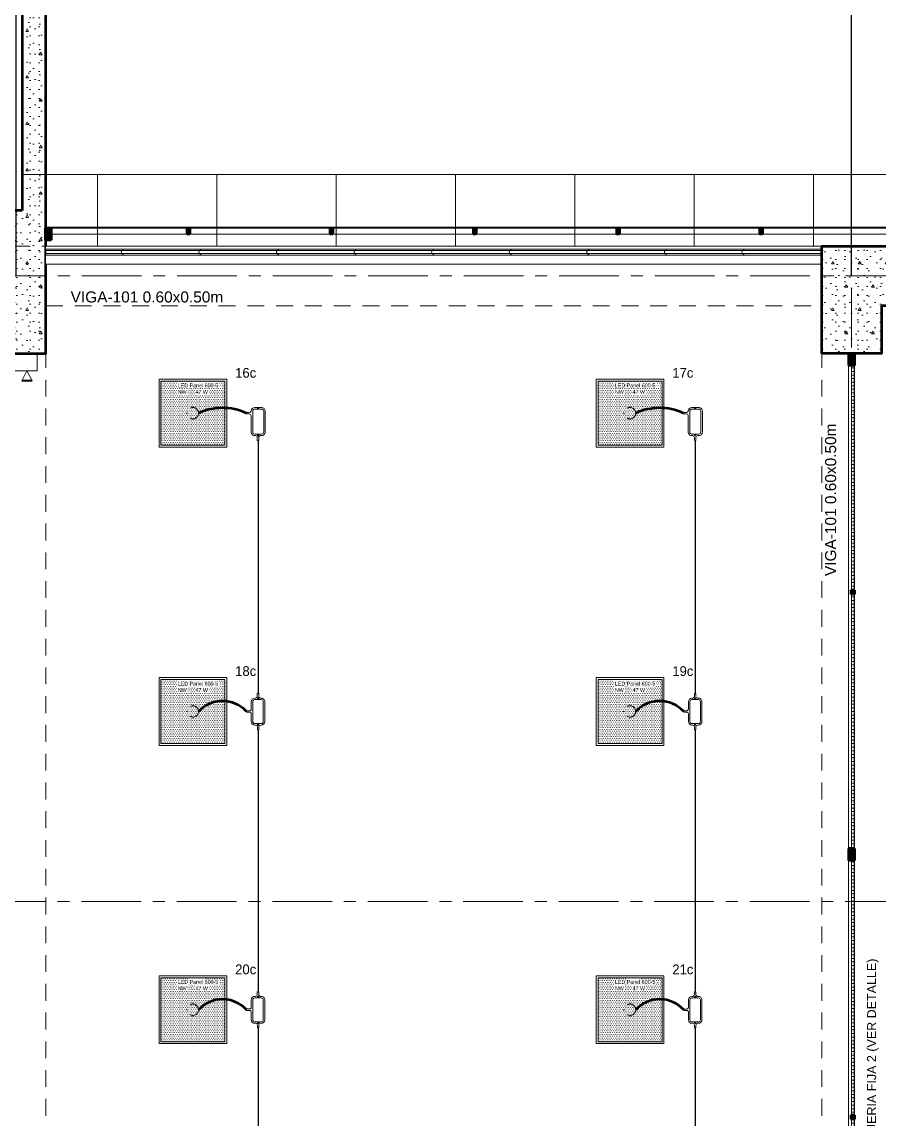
# Model space of a CAD drawing. Header units: inches. Extents: x -38 to 5698, y -33 to 92.
# Drawn here: x 115.87 to 123.05, y 32.58 to 41.78 of the extents above; entities that cross this region are included whole.
import ezdxf
from ezdxf.lldxf.tags import DXFTag

# ---------------------------------------------------------------- set-up
doc = ezdxf.new("R2010")
doc.units = ezdxf.units.IN
doc.header["$MEASUREMENT"] = 0
doc.set_wipeout_variables(frame=1)
doc.header["$PDMODE"] = 1
for name, pattern in [('CONTINUA', [0]), ('DASHED', [0.75, 0.5, -0.25]), ('Hidden Line', [0.195611, 0.141111, -0.0545]), ('HIDDEN2', [0.1875, 0.125, -0.0625]), ('Punto & Raya', [0.65, 0.5, -0.075, 0, -0.075]), ('Wipeout_Contour', [1, 0, -1])]:
    doc.linetypes.add(name, pattern=pattern)
for name, color, linetype, lineweight in [('00_IE_Luminarias', 6, 'Continuous', 30), ('ALUMBRADO_CONDUIT', 30, 'CONDUIT1', 30), ('Bancas', 1, 'Continuous', 13), ('CABLEADO EXT.', 3, 'PVCSUBT', 30), ('Luminarias', 5, 'Continuous', 20), ('pulsador', 4, 'Continuous', 40), ('Simb_Alumbrado', 140, 'CONTINUA', 30)]:
    doc.layers.add(name, color=color, linetype=linetype, lineweight=lineweight)
for name, color, linetype in [('02 _ ARQ _ ALB _ Cotas Ejes', 7, 'Continuous'), ('02 _ ARQ _ ALB _ Ejes Generales', 7, 'Continuous'), ('02 _ ARQ _ ZON _ Espacio.3D', 7, 'Continuous'), ('08 _ STR _ EXT _ 06 Columnas', 7, 'Continuous'), ('08 _ STR _ EXT _ 07 Losa Aligerada', 7, 'Continuous'), ('08 _ STR _ EXT _ 08 Placas Inclinadas', 7, 'Continuous'), ('08 _ STR _ EXT _ 09 Vigas', 7, 'Continuous'), ('Acabado - Muros', 7, 'Continuous'), ('Dibujo 2D - General', 7, 'Continuous'), ('Estructura - 04 MURO', 7, 'Continuous'), ('Interior - Escaleras & Barandillas', 7, 'Continuous'), ('Marcador - Secciones', 251, 'Continuous'), ('Notas - Etiquetas', 251, 'Continuous')]:
    doc.layers.add(name, color=color, linetype=linetype)
doc.styles.add('Estilo_Generado_4', font='swisse.ttf')
doc.styles.add('{18b73a54-fa43-428c-adcb-c1c7bbdf2c84}', font='Simplex.shx')
tags = doc.linetypes.add('CONDUIT', pattern='A,1.5,-0.210535,["con",{18b73a54-fa43-428c-adcb-c1c7bbdf2c84},S=0.2,R=0,X=0,Y=-0.065594],-0.702384', length=2.412919).pattern_tags.tags
tags[6] = DXFTag(74, 10)
tags = doc.linetypes.add('CONDUIT1', pattern='A,1,-0.19772,["con",{18b73a54-fa43-428c-adcb-c1c7bbdf2c84},S=0.2,R=0,X=0,Y=-0.065594],-0.593642', length=1.791362).pattern_tags.tags
tags[6] = DXFTag(74, 10)
tags = doc.linetypes.add('PVCSUBT', pattern='A,0.6,-0.3,0.6,-0.075691,["PVC",Standard,S=0.2,R=0,X=0,Y=-0.093724],-0.621005', length=2.196696).pattern_tags.tags
tags[10] = DXFTag(74, 10)
doc.dimstyles.new('Estilo_Generado__15', dxfattribs={"dimtxt": 0.125, "dimasz": 0.095, "dimexe": 0.18, "dimexo": 0.003, "dimgap": 0, "dimtad": 0, "dimtih": 1, "dimtoh": 1, "dimzin": 0, "dimdsep": 46, "dimtxsty": 'Estilo_Generado_4', "dimblk": 'ARROWHEAD_6', "dimblk1": 'ARROWHEAD_6', "dimblk2": 'ARROWHEAD_6', "dimcen": 0.09, "dimclrd": 144, "dimclre": 144, "dimclrt": 7, "dimadec": 0, "dimazin": 0, "dimtfac": 1, "dimtdec": 4, "dimtmove": 0, "dimatfit": 3, "dimfxl": 1, "dimtolj": 1, "dimtzin": 0, "dimarcsym": 0})
pattern_1 = [(0, (92.500015, 3e-09), (0, 0.030000001), [])]
pattern_2 = [(0, (92.5, 3e-09), (0, 0.3897114), [0.024375, -0.200625]), (0, (92.6125, 0.19486), (0, 0.3897114), [0.024375, -0.200625]), (60, (92.5, 3e-09), (-0.3375, 0.1948557), [0.024375, -0.200625]), (60, (92.725, 3e-09), (-0.3375, 0.1948557), [0.024375, -0.200625]), (120, (92.5244, 3e-09), (0.3375, 0.1948557), [0.024375, -0.200625]), (120, (92.7494, 3e-09), (0.3375, 0.1948557), [0.024375, -0.200625]), (0, (92.500015, 0.0375), (0, 0.075), [0, -0.075, 0, -0.1125]), (45, (92.537515, 0.0375), (-0.05303301, 0.05303301), [0, -0.05625, 0, -0.09375])]

# ---------------------------------------------------------------- blocks, each defined once
blk = doc.blocks.new('ARROWHEAD_6')
at = {"color": 0, "linetype": 'Continuous', "lineweight": 0}
for p, q in [((0, 0), (-1, 0)), ((-0.5, -0.5), (0.5, 0.5))]:
    blk.add_line(p, q, dxfattribs=at)
blk = doc.blocks.new('*D82', base_point=(804.059, 0))
at = {"layer": '02 _ ARQ _ ALB _ Cotas Ejes', "color": 144, "linetype": 'Continuous', "lineweight": -2, "transparency": 16777216}
for p, q in [((115.82, 39.653), (115.82, 45.8378)), ((122.82, 39.653), (122.82, 45.8378)), ((115.915, 45.6578), (119.0886, 45.6578)), ((122.725, 45.6578), (119.4761, 45.6578))]:
    blk.add_line(p, q, dxfattribs=at)
at = {"layer": 'Defpoints', "color": 0, "linetype": 'Continuous', "lineweight": 40, "transparency": 16777216}
for p in [(122.82, 45.6578), (115.82, 39.65), (122.82, 39.65)]:
    blk.add_point(p, dxfattribs=at)
at = {"layer": '02 _ ARQ _ ALB _ Cotas Ejes', "color": 144, "linetype": 'Continuous', "lineweight": -2, "transparency": 16777216, "xscale": 0.095, "yscale": 0.095, "zscale": 0.095, "rotation": 180}
blk.add_blockref('ARROWHEAD_6', (115.82, 45.6578), dxfattribs=at)
at = {"layer": '02 _ ARQ _ ALB _ Cotas Ejes', "color": 144, "linetype": 'Continuous', "lineweight": -2, "transparency": 16777216, "xscale": 0.095, "yscale": 0.095, "zscale": 0.095}
blk.add_blockref('ARROWHEAD_6', (122.82, 45.6578), dxfattribs=at)
at = {"layer": '02 _ ARQ _ ALB _ Cotas Ejes', "color": 7, "linetype": 'Continuous', "lineweight": 13, "transparency": 16777216, "insert": (119.2823, 45.6578), "char_height": 0.125, "attachment_point": 5, "style": 'Estilo_Generado_4'}
blk.add_mtext('\\A1;7.00', dxfattribs=at)
blk = doc.blocks.new('*D83', base_point=(804.059, 0))
at = {"layer": '02 _ ARQ _ ALB _ Cotas Ejes', "color": 144, "linetype": 'Continuous', "lineweight": -2, "transparency": 16777216}
for p, q in [((122.82, 39.653), (122.82, 45.8378)), ((129.82, 39.653), (129.82, 45.8378)), ((122.915, 45.6578), (126.0886, 45.6578)), ((129.725, 45.6578), (126.4761, 45.6578))]:
    blk.add_line(p, q, dxfattribs=at)
at = {"layer": 'Defpoints', "color": 0, "linetype": 'Continuous', "lineweight": 40, "transparency": 16777216}
for p in [(129.82, 45.6578), (122.82, 39.65), (129.82, 39.65)]:
    blk.add_point(p, dxfattribs=at)
at = {"layer": '02 _ ARQ _ ALB _ Cotas Ejes', "color": 144, "linetype": 'Continuous', "lineweight": -2, "transparency": 16777216, "xscale": 0.095, "yscale": 0.095, "zscale": 0.095, "rotation": 180}
blk.add_blockref('ARROWHEAD_6', (122.82, 45.6578), dxfattribs=at)
at = {"layer": '02 _ ARQ _ ALB _ Cotas Ejes', "color": 144, "linetype": 'Continuous', "lineweight": -2, "transparency": 16777216, "xscale": 0.095, "yscale": 0.095, "zscale": 0.095}
blk.add_blockref('ARROWHEAD_6', (129.82, 45.6578), dxfattribs=at)
at = {"layer": '02 _ ARQ _ ALB _ Cotas Ejes', "color": 7, "linetype": 'Continuous', "lineweight": 13, "transparency": 16777216, "insert": (126.2823, 45.6578), "char_height": 0.125, "attachment_point": 5, "style": 'Estilo_Generado_4'}
blk.add_mtext('\\A1;7.00', dxfattribs=at)
blk = doc.blocks.new('*D86', base_point=(804.059, 0))
at = {"layer": '02 _ ARQ _ ALB _ Cotas Ejes', "color": 144, "linetype": 'Continuous', "lineweight": -2, "transparency": 16777216}
for p, q in [((101.57, 39.903), (101.57, 45.4088)), ((144.07, 39.903), (144.07, 45.4088)), ((101.665, 45.2288), (122.5203, 45.2288)), ((143.975, 45.2288), (123.0254, 45.2288))]:
    blk.add_line(p, q, dxfattribs=at)
at = {"layer": 'Defpoints', "color": 0, "linetype": 'Continuous', "lineweight": 40, "transparency": 16777216}
for p in [(144.07, 45.2288), (101.57, 39.9), (144.07, 39.9)]:
    blk.add_point(p, dxfattribs=at)
at = {"layer": '02 _ ARQ _ ALB _ Cotas Ejes', "color": 144, "linetype": 'Continuous', "lineweight": -2, "transparency": 16777216, "xscale": 0.095, "yscale": 0.095, "zscale": 0.095, "rotation": 180}
blk.add_blockref('ARROWHEAD_6', (101.57, 45.2288), dxfattribs=at)
at = {"layer": '02 _ ARQ _ ALB _ Cotas Ejes', "color": 144, "linetype": 'Continuous', "lineweight": -2, "transparency": 16777216, "xscale": 0.095, "yscale": 0.095, "zscale": 0.095}
blk.add_blockref('ARROWHEAD_6', (144.07, 45.2288), dxfattribs=at)
at = {"layer": '02 _ ARQ _ ALB _ Cotas Ejes', "color": 7, "linetype": 'Continuous', "lineweight": 13, "transparency": 16777216, "insert": (122.7728, 45.2288), "char_height": 0.125, "attachment_point": 5, "style": 'Estilo_Generado_4'}
blk.add_mtext('\\A1;42.50', dxfattribs=at)
blk = doc.blocks.new('*U270')
at = {"layer": 'Luminarias', "linetype": 'DASHED', "lineweight": 0, "ltscale": 0.05}
blk.add_lwpolyline([(0, -0.0045), (0, 0.0045)], dxfattribs=at)
blk = doc.blocks.new('*U271')
at = {"color": 0, "linetype": 'ByBlock', "lineweight": -2, "transparency": 16777216}
for p, rotation in [((-0.05, 0), 90), ((0, -0.05), 180), ((0.05, 0), 269.9999999999999)]:
    blk.add_blockref('*U270', p, dxfattribs=dict(at, rotation=rotation))
blk.add_blockref('*U270', (0, 0.05), dxfattribs=at)
blk = doc.blocks.new('PANEL LED 50W')
at = {"layer": 'Luminarias'}
h = blk.add_hatch(dxfattribs=at)
h.set_pattern_fill('DOTS', color=4, scale=0.009097)
h.set_pattern_definition([(0, (0, -2e-14), (0.0072206, 0.01444116), [0, -0.01444116])])
h.paths.add_polyline_path([(-0.2574, -0.2574), (0.2574, -0.2574), (0.2574, 0.2574), (-0.2574, 0.2574)])
h.paths.add_polyline_path([(-0.1296, 0.0974), (0.1849, 0.0974), (0.1849, 0.2469), (-0.1296, 0.2469)], flags=24)
at = {"layer": 'Luminarias', "color": 4, "lineweight": 0}
for points in [[(-0.2729, 0.2729), (0.2729, 0.2729), (0.2729, -0.2729), (-0.2729, -0.2729)], [(-0.2574, -0.2574), (0.2574, -0.2574), (0.2574, 0.2574), (-0.2574, 0.2574)]]:
    blk.add_lwpolyline(points, close=True, dxfattribs=at)
at = {"layer": 'Luminarias', "color": 4, "linetype": 'DASHED', "lineweight": 0, "ltscale": 0.01}
blk.add_circle((0, 0), 0.0455, dxfattribs=at)
at = {"color": 4}
blk.add_blockref('*U271', (0, 0), dxfattribs=at)
at = {"layer": 'Luminarias', "color": 4, "insert": (-0.1218, 0.2392), "char_height": 0.030929, "width": 0.382855, "attachment_point": 1}
blk.add_mtext('{\\Ftxt|c0;LED Panel 600-5 - NW      47 W}', dxfattribs=at)
blk = doc.blocks.new('CAJA OVAL TIPO L')
at = {"layer": 'Simb_Alumbrado', "lineweight": 13}
blk.add_lwpolyline([(-0.0491, -0.079), (-0.0491, -0.0343, -0.380413), (-0.0258, -0.0088), (-0.0258, -0.0088, 0.341426), (-0.0164, 0.0033), (-0.0164, 0.0236), (-0.0063, 0.0236), (-0.0063, 0.0033, 0.414214), (0.0063, -0.0092), (0.1138, -0.0092, -0.414214), (0.1388, -0.0343), (0.1388, -0.0382, 0.414214), (0.1513, -0.0508), (0.1716, -0.0508), (0.1716, -0.0609), (0.1513, -0.0609, 0.414214), (0.1388, -0.0734), (0.1388, -0.079, -0.414214), (0.1138, -0.104), (-0.0241, -0.104, -0.414214), (-0.0491, -0.079, 0.414214)], format="xyb", dxfattribs=at)
for points in [[(-0.0483, -0.0558), (-0.0395, -0.0558)], [(-0.0439, -0.0514), (-0.0439, -0.0602)], [(0.1323, -0.0558), (0.1411, -0.0558)], [(0.1367, -0.0514), (0.1367, -0.0602)]]:
    blk.add_lwpolyline(points, dxfattribs=at)
blk.add_lwpolyline([(-0.0241, -0.0199), (0.1138, -0.0199, -0.414214), (0.1282, -0.0343), (0.1282, -0.079, -0.414214), (0.1138, -0.0934), (-0.0241, -0.0934, -0.414214), (-0.0384, -0.079), (-0.0384, -0.0343, -0.414214)], format="xyb", close=True, dxfattribs=at)
for centre in [(-0.0439, -0.0558), (0.1367, -0.0558)]:
    blk.add_circle(centre, 0.00438, dxfattribs=at)
blk = doc.blocks.new('oval t')
at = {"layer": 'Simb_Alumbrado', "lineweight": 13}
blk.add_lwpolyline([(0.0141, 0.0102, -0.414214), (0.0041, 0.0202), (0.0041, 0.0416), (-0.0056, 0.0416), (-0.0056, 0.0202, -0.414214), (-0.0156, 0.0102), (-0.0659, 0.0102, 0.414214), (-0.0899, -0.0138), (-0.0899, -0.0183, -0.414214), (-0.1019, -0.0303), (-0.1213, -0.0303), (-0.1213, -0.04), (-0.1016, -0.04, -0.451917), (-0.0897, -0.0535, 0.451917), (-0.0659, -0.0805), (0.0659, -0.0805, 0.414214), (0.0899, -0.0566), (0.0899, -0.0512, -0.398753), (0.1019, -0.0401), (0.1213, -0.0401), (0.1213, -0.0304), (0.1019, -0.0304, -0.368669), (0.0899, -0.0176), (0.0899, -0.0138, 0.414214), (0.0659, 0.0102), (0.0141, 0.0102)], format="xyb", dxfattribs=at)
blk.add_lwpolyline([(-0.0659, 0), (0.0659, 0, -0.414214), (0.0797, -0.0138), (0.0797, -0.0566, -0.414214), (0.0659, -0.0703), (-0.0659, -0.0703, -0.414214), (-0.0797, -0.0566), (-0.0797, -0.0138, -0.414214)], format="xyb", close=True, dxfattribs=at)
for points in [[(-0.0911, -0.0352), (-0.0828, -0.0352)], [(-0.0869, -0.031), (-0.0869, -0.0394)], [(0.0837, -0.0352), (0.0921, -0.0352)], [(0.0879, -0.031), (0.0879, -0.0394)]]:
    blk.add_lwpolyline(points, dxfattribs=at)
for centre in [(-0.0869, -0.0352), (0.0879, -0.0352)]:
    blk.add_circle(centre, 0.00419, dxfattribs=at)
blk = doc.blocks.new('luz de emergencia')
at = {"color": 5, "lineweight": 40}
for p, q in [((164.1493, 48.9365, -0.0001), (164.2333, 48.9365, -0.0001)), ((164.3313, 48.9365, -0.0001), (164.4153, 48.9365, -0.0001))]:
    blk.add_line(p, q, dxfattribs=at)
at = {"layer": '00_IE_Luminarias', "color": 5, "linetype": 'Continuous', "lineweight": 13}
for p, q in [((164.1913, 49.0205, -0.0001), (164.1493, 48.9365, -0.0001)), ((164.2333, 48.9365, -0.0001), (164.1913, 49.0205, -0.0001)), ((164.3733, 49.0205, -0.0001), (164.3313, 48.9365, -0.0001)), ((164.4153, 48.9365, -0.0001), (164.3733, 49.0205, -0.0001))]:
    blk.add_line(p, q, dxfattribs=at)
at = {"layer": '00_IE_Luminarias', "color": 5, "linetype": 'Continuous', "lineweight": 13, "elevation": -0.0001}
blk.add_lwpolyline([(164.4573, 49.0205), (164.1073, 49.0205), (164.1073, 49.1666), (164.4573, 49.1665)], close=True, dxfattribs=at)

msp = doc.modelspace()

# ---------------------------------------------------------------- linework, layer by layer
at = {"layer": '02 _ ARQ _ ALB _ Ejes Generales', "color": 251, "linetype": 'Punto & Raya', "lineweight": 13}
msp.add_line((148.07, 39.65), (97.3454, 39.65), dxfattribs=at)
at = {"layer": '02 _ ARQ _ ZON _ Espacio.3D', "color": 254, "linetype": 'Continuous', "lineweight": 0, "flags": 128}
msp.add_lwpolyline([(108.7699, 43.3718), (108.7699, 40.2), (109.07, 40.2), (109.07, 39.9), (109.4699, 39.9), (109.4699, 39.45), (109.4699, 39.433), (115.17, 39.433), (115.17, 39.9), (115.57, 39.9), (115.57, 40.2), (115.87, 40.2), (115.87, 43.3718), (115.07, 43.3718), (115.07, 42.85), (109.57, 42.85), (109.57, 43.3718)], close=True, dxfattribs=at)
for points in [[(122.812, 30.6), (122.812, 39), (122.57, 39), (122.57, 39.75), (116.07, 39.75), (116.07, 39.65), (116.07, 39), (115.57, 39), (115.57, 39.4), (109.07, 39.4), (109.0699, 39), (108.5699, 39), (108.5698, 39.75), (103.77, 39.75), (103.7701, 39.4), (102.07, 39.4), (102.07, 37.7), (101.72, 37.7005), (101.72, 33.75), (100.82, 33.75), (100.82, 29.75)], [(123.07, 39), (122.845, 39), (122.845, 30.6), (123.07, 30.6)]]:
    msp.add_lwpolyline(points, dxfattribs=at)
at = {"layer": '08 _ STR _ EXT _ 07 Losa Aligerada', "color": 254, "linetype": 'Continuous', "lineweight": 18, "flags": 128}
msp.add_lwpolyline([(126.5479, 40.5001), (115.87, 40.5001), (115.87, 43.8736), (108.7699, 43.8736), (108.7699, 39.9), (103.6201, 39.9), (103.6201, 40.95), (100.52, 40.95), (100.52, 37.7), (101.57, 37.7), (101.57, 33.9), (100.67, 33.9), (100.67, 27.9392), (100.17, 27.9392), (100.17, 5.8), (117.7353, 5.8), (117.7353, 7.2), (122.9315, 7.2), (122.9315, 6.0005), (129.57, 6.0005)], dxfattribs=at)
at = {"layer": '08 _ STR _ EXT _ 08 Placas Inclinadas', "color": 7, "linetype": 'Continuous', "lineweight": 80}
msp.add_line((115.87, 43.3718), (115.87, 40.2), dxfattribs=at)
at = {"layer": '08 _ STR _ EXT _ 09 Vigas', "color": 251, "linetype": 'Hidden Line', "lineweight": 13}
for p, q in [((116.07, 30.2), (116.07, 39.4)), ((116.07, 39.4), (122.57, 39.4)), ((122.57, 30.2), (122.57, 39.4))]:
    msp.add_line(p, q, dxfattribs=at)
at = {"layer": 'Acabado - Muros', "color": 7, "linetype": 'Continuous', "lineweight": 60}
msp.add_line((122.845, 39), (122.795, 39), dxfattribs=at)
at = {"layer": 'ALUMBRADO_CONDUIT', "color": 30, "lineweight": 30, "ltscale": 0.4, "true_color": 0xf26722}
for p, q in [((117.8469, 38.2706), (117.8469, 36.151)), ((121.5094, 38.2706), (121.5094, 36.151)), ((117.8469, 35.8469), (117.8469, 33.6511)), ((121.5094, 35.8468), (121.5094, 33.651)), ((117.8469, 33.3469), (117.8469, 31.1511)), ((121.5094, 33.3467), (121.5094, 31.151))]:
    msp.add_line(p, q, dxfattribs=at)
at = {"layer": 'CABLEADO EXT.', "color": 3, "lineweight": 80}
for centre, radius, start, end in [((117.5488, 38.0677), 0.4764, 65.37023, 114.84937), ((121.2113, 38.0677), 0.4764, 65.37023, 114.84937), ((117.5496, 35.8126), 0.2747, 42.972, 137.028), ((121.2121, 35.8126), 0.2747, 42.972, 137.028), ((117.5496, 33.3127), 0.2747, 42.972, 137.028), ((121.2121, 33.3126), 0.2747, 42.972, 137.028)]:
    msp.add_arc(centre, radius, start, end, dxfattribs=at)

# ---------------------------------------------------------------- block references
at = {"layer": 'ALUMBRADO_CONDUIT', "xscale": 1.041283452965173, "yscale": 1.041283452965173, "zscale": 1.041283452965173}
for p in [(117.3012, 38.5), (120.9637, 38.5), (117.3012, 36), (120.9637, 36), (117.3012, 33.5), (120.9637, 33.5)]:
    msp.add_blockref('PANEL LED 50W', p, dxfattribs=at)
at = {"layer": 'ALUMBRADO_CONDUIT', "linetype": 'CONDUIT', "lineweight": 30, "xscale": -1.253906979044094, "yscale": 1.253906979044094, "zscale": 1.253906979044094, "rotation": 90}
for p in [(117.7769, 38.4858), (121.4394, 38.4858)]:
    msp.add_blockref('CAJA OVAL TIPO L', p, dxfattribs=at)
at = {"layer": 'Bancas', "color": 252, "true_color": 0x939598, "xscale": -1.253906979044094, "yscale": 1.253906979044094, "zscale": 1.253906979044094, "rotation": 90}
for p in [(117.8028, 35.9989), (121.4653, 35.9989), (117.8028, 33.499), (121.4653, 33.4989)]:
    msp.add_blockref('oval t', p, dxfattribs=at)
at = {"layer": 'pulsador', "color": 4, "lineweight": 40, "xscale": -1, "rotation": 359.9990839526639}
msp.add_blockref('luz de emergencia', (280.1015, -10.1692, 0.0001), dxfattribs=at)

# ---------------------------------------------------------------- texts
at = {"layer": '00_IE_Luminarias', "color": 6, "linetype": 'HIDDEN2'}
for s, p in [('16c', (117.6552, 38.7973)), ('17c', (121.3177, 38.7973)), ('18c', (117.6552, 36.2973)), ('19c', (121.3177, 36.2973)), ('20c', (117.6552, 33.7973)), ('21c', (121.3177, 33.7973))]:
    msp.add_text(s, height=0.08174, dxfattribs=at).set_placement(p)
at = {"layer": 'Notas - Etiquetas', "color": 8, "linetype": 'Continuous', "lineweight": 13, "insert": (116.2766, 39.4267), "char_height": 0.0925, "attachment_point": 7, "style": 'Estilo_Generado_4'}
msp.add_mtext('\\A1;{\\pql;\\fSwis721 Ex BT|b0|i0|c0|p34;VIGA-101\\fSwis721 Ex BT|b0|i0|c0|p34; \\fSwis721 Ex BT|b0|i0|c0|p34;0.60\\fSwis721 Ex BT|b0|i0|c0|p34;x\\fSwis721 Ex BT|b0|i0|c0|p34;0.50\\fSwis721 Ex BT|b0|i0|c0|p34;m}', dxfattribs=at)
at = {"layer": 'Notas - Etiquetas', "color": 8, "linetype": 'Continuous', "lineweight": 13, "rotation": 90, "style": 'Estilo_Generado_4'}
for s, insert, char_height, attachment_point in [('\\A1;{\\pql;\\fSwis721 Ex BT|b0|i0|c0|p34;VIGA-101\\fSwis721 Ex BT|b0|i0|c0|p34; \\fSwis721 Ex BT|b0|i0|c0|p34;0.60\\fSwis721 Ex BT|b0|i0|c0|p34;x\\fSwis721 Ex BT|b0|i0|c0|p34;0.50\\fSwis721 Ex BT|b0|i0|c0|p34;m}', (122.5976, 37.1347), 0.0925, 1), ('\\A1;{\\pql;\\fSwis721 Ex BT|b0|i0|c0|p34;TABIQUERIA FIJA 2 (VER DETALLE)\\fSwis721 Ex BT|b0|i0|c0|p34; }', (122.9988, 32.1529), 0.075, 4)]:
    msp.add_mtext(s, dxfattribs=dict(at, insert=insert, char_height=char_height, attachment_point=attachment_point))

# ---------------------------------------------------------------- next in the draw order: wipeouts: each hides what was drawn before it
at = {"color": 254, "linetype": 'Wipeout_Contour', "lineweight": 0, "ltscale": 5011.355356}
msp.add_wipeout([(122.795, 37), (122.795, 34.85), (122.845, 34.85), (122.845, 36.9835), (122.812, 36.9835), (122.812, 37)], dxfattribs=at).dxf.layer = 'Acabado - Muros'
at = {"color": 254, "linetype": 'Wipeout_Contour', "lineweight": 0, "ltscale": 5010.534384}
msp.add_wipeout([(122.795, 34.75), (122.795, 32.6), (122.812, 32.6), (122.812, 32.6165), (122.845, 32.6165), (122.845, 34.75)], dxfattribs=at).dxf.layer = 'Acabado - Muros'
at = {"color": 254, "linetype": 'Wipeout_Contour', "lineweight": 0, "ltscale": 3333.442822}
msp.add_wipeout([(116.07, 40.5001), (125.5923, 40.5001), (125.5923, 39.9), (116.07, 39.9)], dxfattribs=at).dxf.layer = 'Dibujo 2D - General'

# ---------------------------------------------------------------- next in the draw order: hatches: boundary and pattern name
at = {"layer": '08 _ STR _ EXT _ 08 Placas Inclinadas', "linetype": 'Continuous', "lineweight": 9}
h = msp.add_hatch(dxfattribs=at)
h.set_pattern_fill('HORMIGÓN_EN_MASA_0002', style=0, pattern_type=2)
h.set_pattern_definition(pattern_2)
h.paths.add_polyline_path([(115.87, 42.4473), (115.87, 40.2), (116.07, 40.2), (116.07, 39.9), (116.07, 39.9), (116.07, 43.3718), (115.9996, 43.3718)])
at = {"layer": 'Acabado - Muros', "linetype": 'Continuous', "lineweight": 0}
for points in [[(116.1123, 39.95), (116.1123, 40.05), (116.0623, 40.05), (116.0623, 39.95)], [(117.2493, 40), (117.2743, 40), (117.2743, 40.05), (117.2493, 40.05)], [(118.4493, 40), (118.4743, 40), (118.4743, 40.05), (118.4493, 40.05)], [(119.6493, 40), (119.6743, 40), (119.6743, 40.05), (119.6493, 40.05)], [(120.8493, 40), (120.8743, 40), (120.8743, 40.05), (120.8493, 40.05)], [(122.0493, 40), (122.0743, 40), (122.0743, 40.05), (122.0493, 40.05)]]:
    msp.add_hatch(color=254, dxfattribs=at).paths.add_polyline_path(points)
at = {"layer": 'Acabado - Muros', "linetype": 'Continuous', "lineweight": 9}
for points in [[(116.0923, 40.06), (116.0923, 40.05), (117.2568, 40.05), (117.2568, 40.06)], [(117.2668, 40.06), (117.2668, 40.05), (118.4568, 40.05), (118.4568, 40.06)], [(118.4668, 40.06), (118.4668, 40.05), (119.6568, 40.05), (119.6568, 40.06)], [(119.6668, 40.06), (119.6668, 40.05), (120.8568, 40.05), (120.8568, 40.06)], [(120.8668, 40.06), (120.8668, 40.05), (122.0568, 40.05), (122.0568, 40.06)], [(122.0668, 40.06), (122.0668, 40.05), (123.2568, 40.05), (123.2568, 40.06)]]:
    msp.add_hatch(color=250, dxfattribs=at).paths.add_polyline_path(points)
at = {"layer": 'Dibujo 2D - General', "linetype": 'Continuous', "lineweight": 13}
h = msp.add_hatch(dxfattribs=at)
h.set_pattern_fill('CEMENTO_PULIDO_Y_BRUÑADO_FA', color=9, style=0, pattern_type=2)
h.set_pattern_definition([(0, (92.5, 3e-09), (0, 1), []), (90, (92.5, 3e-09), (-1, 0), [])])
h.paths.add_polyline_path([(116.07, 40.5001), (125.5923, 40.5001), (125.5923, 39.9), (116.07, 39.9)])

# ---------------------------------------------------------------- next in the draw order: linework, layer by layer
at = {"layer": '08 _ STR _ EXT _ 08 Placas Inclinadas', "color": 7, "linetype": 'Continuous', "lineweight": 80, "flags": 128}
msp.add_lwpolyline([(116.07, 39.9), (116.07, 43.5788)], dxfattribs=at)
at = {"layer": 'Acabado - Muros', "color": 7, "linetype": 'Continuous', "lineweight": 60}
for p, q in [((116.0623, 40.05), (116.0623, 39.95)), ((116.1123, 40.05), (116.0623, 40.05)), ((116.1123, 40.05), (116.1123, 39.95)), ((117.2493, 40.05), (117.2493, 40)), ((117.2743, 40.05), (117.2493, 40.05)), ((117.2743, 40.05), (117.2743, 40)), ((118.4493, 40.05), (118.4493, 40)), ((118.4743, 40.05), (118.4493, 40.05)), ((118.4743, 40.05), (118.4743, 40)), ((119.6743, 40.05), (119.6493, 40.05)), ((119.6493, 40.05), (119.6493, 40)), ((119.6743, 40.05), (119.6743, 40)), ((120.8493, 40.05), (120.8493, 40)), ((120.8743, 40.05), (120.8493, 40.05)), ((120.8743, 40.05), (120.8743, 40)), ((122.0493, 40.05), (122.0493, 40)), ((122.0743, 40.05), (122.0493, 40.05)), ((122.0743, 40.05), (122.0743, 40)), ((116.1123, 39.95), (116.0623, 39.95)), ((117.2743, 40), (117.2493, 40)), ((118.4743, 40), (118.4493, 40)), ((119.6743, 40), (119.6493, 40)), ((120.8743, 40), (120.8493, 40)), ((122.0743, 40), (122.0493, 40))]:
    msp.add_line(p, q, dxfattribs=at)
at = {"layer": 'Acabado - Muros', "color": 7, "linetype": 'Continuous', "lineweight": 13, "flags": 128}
for points in [[(116.0923, 40.06), (116.0923, 40.05), (117.2568, 40.05), (117.2568, 40.06)], [(117.2668, 40.06), (117.2668, 40.05), (118.4568, 40.05), (118.4568, 40.06)], [(118.4668, 40.06), (118.4668, 40.05), (119.6568, 40.05), (119.6568, 40.06)], [(119.6668, 40.06), (119.6668, 40.05), (120.8568, 40.05), (120.8568, 40.06)], [(120.8668, 40.06), (120.8668, 40.05), (122.0568, 40.05), (122.0568, 40.06)], [(122.0668, 40.06), (122.0668, 40.05), (123.2568, 40.05), (123.2568, 40.06)]]:
    msp.add_lwpolyline(points, close=True, dxfattribs=at)
at = {"layer": 'Dibujo 2D - General', "color": 251, "linetype": 'Continuous', "lineweight": 13, "flags": 128}
msp.add_lwpolyline([(116.07, 40.5001), (125.5923, 40.5001), (125.5923, 39.9), (116.07, 39.9)], close=True, dxfattribs=at)
at = {"layer": 'Estructura - 04 MURO', "color": 7, "linetype": 'Continuous', "lineweight": 80}
msp.add_line((116.07, 39.75), (116.07, 39.9), dxfattribs=at)

# ---------------------------------------------------------------- next in the draw order: dimensions: what is measured, and where the dimension line sits
at = {"layer": '02 _ ARQ _ ALB _ Cotas Ejes', "color": 144, "linetype": 'Continuous', "lineweight": 13}
dim = msp.add_linear_dim(base=(129.82, 45.6578), p1=(122.82, 39.65), p2=(129.82, 39.65), dimstyle='Estilo_Generado__15', dxfattribs=at)
dim.commit()
dim.dimension.update_dxf_attribs({"geometry": '*D83', "text_midpoint": (126.2823, 45.6578), "dimtype": 160})

# ---------------------------------------------------------------- next in the draw order: wipeouts: each hides what was drawn before it
at = {"color": 254, "linetype": 'Wipeout_Contour', "lineweight": 0, "ltscale": 5011.628775}
msp.add_wipeout([(122.795, 38.9), (122.795, 37), (122.812, 37), (122.812, 37.0165), (122.845, 37.0165), (122.845, 38.9)], dxfattribs=at).dxf.layer = 'Acabado - Muros'
at = {"color": 254, "linetype": 'Wipeout_Contour', "lineweight": 0, "ltscale": 5010.29117}
msp.add_wipeout([(122.795, 32.6), (122.795, 30.7), (122.845, 30.7), (122.845, 32.5835), (122.812, 32.5835), (122.812, 32.6)], dxfattribs=at).dxf.layer = 'Acabado - Muros'

# ---------------------------------------------------------------- next in the draw order: linework, layer by layer
at = {"layer": 'Acabado - Muros', "color": 251, "linetype": 'Continuous', "lineweight": 13, "flags": 128}
for points in [[(122.795, 34.85), (122.795, 38.9)], [(122.845, 37.0165), (122.845, 38.9)], [(122.845, 34.85), (122.845, 36.9835)], [(122.795, 30.7), (122.795, 34.75)], [(122.845, 32.6165), (122.845, 34.75)]]:
    msp.add_lwpolyline(points, dxfattribs=at)

# ---------------------------------------------------------------- next in the draw order: wipeouts: each hides what was drawn before it
at = {"color": 254, "linetype": 'Wipeout_Contour', "lineweight": 0, "ltscale": 3327.331858}
msp.add_wipeout([(122.57, 39.9), (116.07, 39.9), (116.07, 39.75), (122.57, 39.75)], dxfattribs=at).dxf.layer = 'Estructura - 04 MURO'

# ---------------------------------------------------------------- next in the draw order: hatches: boundary and pattern name
at = {"layer": '08 _ STR _ EXT _ 06 Columnas', "linetype": 'Continuous', "lineweight": 9}
h = msp.add_hatch(dxfattribs=at)
h.set_pattern_fill('HORMIGÓN_EN_MASA_0002', style=0, pattern_type=2)
h.set_pattern_definition(pattern_2)
h.paths.add_polyline_path([(115.17, 39.9), (115.17, 39.4), (115.57, 39.4), (115.57, 39), (116.07, 39), (116.07, 39.75), (115.87, 39.75), (115.87, 39.9), (115.87, 40.2), (115.57, 40.2), (115.57, 39.9)])
h = msp.add_hatch(dxfattribs=at)
h.set_pattern_fill('HORMIGÓN_EN_MASA_0002', style=0, pattern_type=2)
h.set_pattern_definition(pattern_2)
h.paths.add_polyline_path([(116.07, 40.2), (115.87, 40.2), (115.87, 39.9), (116.07, 39.9)])
h = msp.add_hatch(dxfattribs=at)
h.set_pattern_fill('HORMIGÓN_EN_MASA_0002', style=0, pattern_type=2)
h.set_pattern_definition(pattern_2)
h.paths.add_polyline_path([(115.87, 39.75), (116.07, 39.75), (116.07, 39.9), (115.87, 39.9)])
h = msp.add_hatch(dxfattribs=at)
h.set_pattern_fill('HORMIGÓN_EN_MASA_0002', style=0, pattern_type=2)
h.set_pattern_definition(pattern_2)
h.paths.add_polyline_path([(122.57, 39), (123.07, 39), (123.07, 39.4), (123.47, 39.4), (123.47, 39.9), (122.57, 39.9)])

# ---------------------------------------------------------------- next in the draw order: linework, layer by layer
at = {"layer": '08 _ STR _ EXT _ 06 Columnas', "color": 7, "linetype": 'Continuous', "lineweight": 80, "flags": 128}
msp.add_lwpolyline([(115.87, 40.2), (115.57, 40.2), (115.57, 39.9), (115.17, 39.9), (115.17, 39.4), (115.57, 39.4), (115.57, 39), (116.07, 39), (116.07, 39.75)], dxfattribs=at)
msp.add_lwpolyline([(122.57, 39), (122.57, 39.9), (123.47, 39.9), (123.47, 39.4), (123.07, 39.4), (123.07, 39)], close=True, dxfattribs=at)
at = {"layer": '08 _ STR _ EXT _ 09 Vigas', "color": 251, "linetype": 'Hidden Line', "lineweight": 13}
msp.add_line((101.57, 39.9), (144.07, 39.9), dxfattribs=at)
at = {"layer": 'Estructura - 04 MURO', "color": 7, "linetype": 'Continuous', "lineweight": 13, "flags": 128}
for points in [[(122.57, 39.9), (116.07, 39.9)], [(116.07, 39.75), (122.57, 39.75)]]:
    msp.add_lwpolyline(points, dxfattribs=at)
at = {"layer": 'Interior - Escaleras & Barandillas', "color": 161, "linetype": 'Continuous', "lineweight": 13, "flags": 128}
msp.add_lwpolyline([(116.07, 39.875), (116.07, 39.825), (122.57, 39.825), (122.57, 39.875)], close=True, dxfattribs=at)
for points in [[(122.57, 39.8625), (116.07, 39.8625)], [(116.07, 39.8375), (122.57, 39.8375)]]:
    msp.add_lwpolyline(points, dxfattribs=at)
for points in [[(116.72, 39.8688, 1), (116.72, 39.8313)], [(117.37, 39.8688, 1), (117.37, 39.8313)], [(118.02, 39.8688, 1), (118.02, 39.8313)], [(118.67, 39.8688, 1), (118.67, 39.8313)], [(119.32, 39.8688, 1), (119.32, 39.8313)], [(119.97, 39.8688, 1), (119.97, 39.8313)], [(120.62, 39.8688, 1), (120.62, 39.8313)], [(121.27, 39.8688, 1), (121.27, 39.8313)], [(121.92, 39.8688, 1), (121.92, 39.8313)]]:
    msp.add_lwpolyline(points, format="xyb", dxfattribs=at)

# ---------------------------------------------------------------- next in the draw order: dimensions: what is measured, and where the dimension line sits
at = {"layer": '02 _ ARQ _ ALB _ Cotas Ejes', "color": 144, "linetype": 'Continuous', "lineweight": 13}
for base, p1, p2, picture, middle in [((122.82, 45.6578), (115.82, 39.65), (122.82, 39.65), '*D82', (119.2823, 45.6578)), ((144.07, 45.2288), (101.57, 39.9), (144.07, 39.9), '*D86', (122.7728, 45.2288))]:
    dim = msp.add_linear_dim(base=base, p1=p1, p2=p2, dimstyle='Estilo_Generado__15', dxfattribs=at)
    dim.commit()
    dim.dimension.update_dxf_attribs({"geometry": picture, "text_midpoint": middle, "dimtype": 160})

# ---------------------------------------------------------------- next in the draw order: wipeouts: each hides what was drawn before it
at = {"color": 254, "linetype": 'Wipeout_Contour', "lineweight": 0, "ltscale": 3341.01037}
msp.add_wipeout([(122.84, 38.9), (122.82, 38.9), (122.82, 37.0165), (122.84, 37.0165)], dxfattribs=at).dxf.layer = 'Acabado - Muros'
at = {"color": 254, "linetype": 'Wipeout_Contour', "lineweight": 0, "ltscale": 3340.277537}
msp.add_wipeout([(122.84, 34.75), (122.82, 34.75), (122.82, 32.6165), (122.84, 32.6165)], dxfattribs=at).dxf.layer = 'Acabado - Muros'

# ---------------------------------------------------------------- next in the draw order: hatches: boundary and pattern name
at = {"layer": 'Acabado - Muros', "linetype": 'Continuous', "lineweight": 0}
msp.add_hatch(color=254, dxfattribs=at).paths.add_polyline_path([(122.845, 38.9), (122.845, 39), (122.795, 39), (122.795, 38.9)])
h = msp.add_hatch(dxfattribs=at)
h.set_pattern_fill('CONTRACHAPADO_0002', color=254, style=0, pattern_type=2)
h.set_pattern_definition(pattern_1)
h.paths.add_polyline_path([(122.84, 38.9), (122.82, 38.9), (122.82, 37.0165), (122.84, 37.0165)])
h = msp.add_hatch(dxfattribs=at)
h.set_pattern_fill('CONTRACHAPADO_0002', color=254, style=0, pattern_type=2)
h.set_pattern_definition(pattern_1)
h.paths.add_polyline_path([(122.84, 34.75), (122.82, 34.75), (122.82, 32.6165), (122.84, 32.6165)])

# ---------------------------------------------------------------- next in the draw order: linework, layer by layer
at = {"layer": 'Acabado - Muros', "color": 7, "linetype": 'Continuous', "lineweight": 60}
for p, q in [((122.795, 39), (122.795, 38.9)), ((122.845, 39), (122.845, 38.9)), ((122.845, 38.9), (122.795, 38.9)), ((122.845, 34.75), (122.795, 34.75))]:
    msp.add_line(p, q, dxfattribs=at)
at = {"layer": 'Acabado - Muros', "color": 7, "linetype": 'Continuous', "lineweight": 13, "flags": 128}
for points in [[(122.84, 38.9), (122.82, 38.9), (122.82, 37.0165), (122.84, 37.0165)], [(122.84, 34.75), (122.82, 34.75), (122.82, 32.6165), (122.84, 32.6165)]]:
    msp.add_lwpolyline(points, close=True, dxfattribs=at)
at = {"layer": 'Marcador - Secciones', "color": 251, "linetype": 'Punto & Raya', "lineweight": 13}
msp.add_line((97.1666, 34.4067), (148.4403, 34.4067), dxfattribs=at)

# ---------------------------------------------------------------- next in the draw order: wipeouts: each hides what was drawn before it
at = {"color": 254, "linetype": 'Wipeout_Contour', "lineweight": 0, "ltscale": 3340.649818}
msp.add_wipeout([(122.84, 36.9835), (122.82, 36.9835), (122.82, 34.85), (122.84, 34.85)], dxfattribs=at).dxf.layer = 'Acabado - Muros'
at = {"color": 254, "linetype": 'Wipeout_Contour', "lineweight": 0, "ltscale": 3339.957539}
msp.add_wipeout([(122.84, 32.5835), (122.82, 32.5835), (122.82, 30.7), (122.84, 30.7)], dxfattribs=at).dxf.layer = 'Acabado - Muros'

# ---------------------------------------------------------------- next in the draw order: hatches: boundary and pattern name
at = {"layer": 'Acabado - Muros', "linetype": 'Continuous', "lineweight": 0}
for points in [[(122.812, 37.0165), (122.812, 36.9835), (122.845, 36.9835), (122.845, 37.0165)], [(122.795, 34.85), (122.795, 34.75), (122.845, 34.75), (122.845, 34.85)], [(122.812, 32.6165), (122.812, 32.5835), (122.845, 32.5835), (122.845, 32.6165)]]:
    msp.add_hatch(color=254, dxfattribs=at).paths.add_polyline_path(points)
h = msp.add_hatch(dxfattribs=at)
h.set_pattern_fill('CONTRACHAPADO_0002', color=254, style=0, pattern_type=2)
h.set_pattern_definition(pattern_1)
h.paths.add_polyline_path([(122.84, 36.9835), (122.82, 36.9835), (122.82, 34.85), (122.84, 34.85)])
h = msp.add_hatch(dxfattribs=at)
h.set_pattern_fill('CONTRACHAPADO_0002', color=254, style=0, pattern_type=2)
h.set_pattern_definition(pattern_1)
h.paths.add_polyline_path([(122.84, 32.5835), (122.82, 32.5835), (122.82, 30.7), (122.84, 30.7)])

# ---------------------------------------------------------------- next in the draw order: linework, layer by layer
at = {"layer": '02 _ ARQ _ ALB _ Ejes Generales', "color": 251, "linetype": 'Punto & Raya', "lineweight": 13}
msp.add_line((122.82, 3.05), (122.82, 44.9), dxfattribs=at)
at = {"layer": 'Acabado - Muros', "color": 7, "linetype": 'Continuous', "lineweight": 60}
for p, q in [((122.812, 37.0165), (122.812, 36.9835)), ((122.845, 37.0165), (122.812, 37.0165)), ((122.845, 36.9835), (122.812, 36.9835)), ((122.845, 37.0165), (122.845, 36.9835)), ((122.795, 34.85), (122.795, 34.75)), ((122.845, 34.85), (122.795, 34.85)), ((122.845, 34.85), (122.845, 34.75)), ((122.812, 32.6165), (122.812, 32.5835)), ((122.845, 32.6165), (122.812, 32.6165)), ((122.845, 32.5835), (122.812, 32.5835)), ((122.845, 32.6165), (122.845, 32.5835))]:
    msp.add_line(p, q, dxfattribs=at)
at = {"layer": 'Acabado - Muros', "color": 7, "linetype": 'Continuous', "lineweight": 13, "flags": 128}
for points in [[(122.84, 36.9835), (122.82, 36.9835), (122.82, 34.85), (122.84, 34.85)], [(122.84, 32.5835), (122.82, 32.5835), (122.82, 30.7), (122.84, 30.7)]]:
    msp.add_lwpolyline(points, close=True, dxfattribs=at)

doc.saveas('drawing.dxf')
